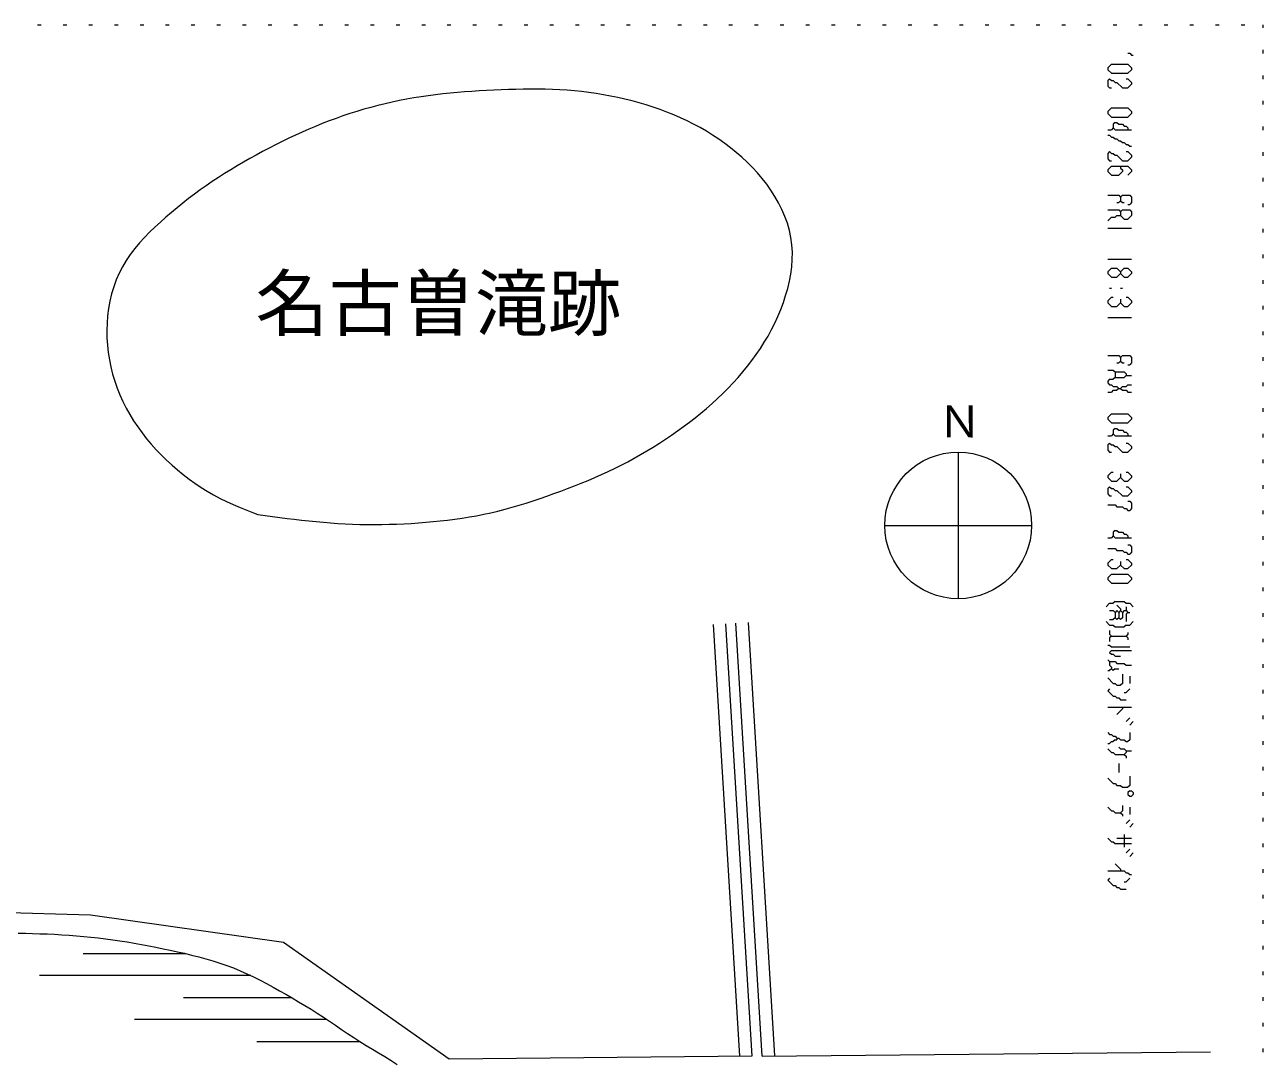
# Model space of a CAD drawing. Units: millimetres, scale not verified. Extents: x 12376 to 409389, y 16384 to 280842.
# Drawn here: x 324748 to 409389, y 210004 to 280842 of the extents above; entities that cross this region are included whole.
import ezdxf
from ezdxf.enums import TextEntityAlignment as Align

# ---------------------------------------------------------------- set-up
doc = ezdxf.new("R2010")
doc.units = ezdxf.units.MM
doc.header["$LTSCALE"] = 1000
doc.linetypes.add('DASHED', pattern=[7.5, 6, -1.5])
doc.linetypes.add('DOTTED', pattern=[1.75, 0.25, -1.5])
doc.layers.add('1-0', color=3, linetype='Continuous', lineweight=13)
doc.layers.add('1-1', color=3, linetype='Continuous', lineweight=13)
doc.styles.add('ＭＳ ゴシック', font='')
doc.styles.get('ＭＳ ゴシック').set_extended_font_data('MS Gothic')

msp = doc.modelspace()

# ---------------------------------------------------------------- linework, layer by layer
at = {"layer": '1-0', "color": 4, "linetype": 'DOTTED'}
for p in [(12376, 280842), (409389, 16384)]:
    msp.add_line(p, (409389, 280842), dxfattribs=at)
at = {"layer": '1-0', "color": 7}
for p, q in [((400138, 278893), (400262, 278893)), ((400262, 278893), (400387, 278769)), ((400387, 278769), (400511, 278769)), ((399018, 278146), (398769, 277897)), ((398769, 277897), (398769, 277773)), ((398769, 277773), (399018, 277524)), ((399018, 278146), (400138, 278146)), ((400138, 278146), (400387, 277897)), ((400387, 277773), (400138, 277524)), ((400387, 277897), (400387, 277773)), ((398893, 277151), (398769, 277026)), ((398769, 277026), (398769, 276653)), ((398893, 277151), (399018, 277026)), ((399018, 277524), (400138, 277524)), ((399018, 277026), (399142, 277026)), ((399142, 277026), (399267, 276902)), ((399267, 276902), (399391, 276902)), ((399391, 276902), (399765, 276528)), ((400013, 277151), (400138, 277151)), ((400138, 277151), (400387, 276902)), ((400387, 276902), (400387, 276777)), ((398769, 276653), (398893, 276528)), ((398893, 276528), (399018, 276528)), ((399765, 276528), (400138, 276528)), ((400387, 276777), (400138, 276528)), ((399018, 275159), (398769, 274910)), ((399018, 275159), (400138, 275159)), ((400138, 275159), (400387, 274910)), ((398769, 274910), (398769, 274786)), ((398769, 274786), (399018, 274537)), ((399018, 274537), (400138, 274537)), ((400387, 274786), (400138, 274537)), ((400387, 274910), (400387, 274786)), ((398769, 273666), (399018, 273666)), ((399142, 273790), (399018, 273666)), ((399267, 274163), (399142, 274039)), ((399142, 274039), (399142, 273790)), ((399142, 273790), (399267, 273666)), ((399267, 274163), (399391, 274163)), ((399267, 273666), (400387, 273666)), ((399391, 274163), (399516, 274039)), ((399516, 274039), (399765, 274039)), ((399765, 274039), (399889, 273914)), ((399889, 273914), (400013, 273914)), ((400013, 273914), (400138, 273790)), ((400138, 273790), (400138, 273666)), ((398769, 273292), (398893, 273292)), ((398893, 273292), (399018, 273168)), ((399018, 273168), (399142, 273168)), ((399142, 273168), (399267, 273043)), ((399267, 273043), (399391, 273043)), ((399391, 273043), (399516, 272919)), ((399516, 272919), (399640, 272919)), ((399640, 272919), (399765, 272794)), ((399765, 272794), (399889, 272794)), ((399889, 272794), (400013, 272670)), ((400013, 272670), (400138, 272670)), ((400138, 272670), (400262, 272545)), ((398893, 272172), (398769, 272048)), ((398769, 272048), (398769, 271674)), ((398893, 272172), (399018, 272048)), ((399018, 272048), (399142, 272048)), ((399142, 272048), (399267, 271923)), ((399267, 271923), (399391, 271923)), ((399391, 271923), (399765, 271550)), ((400013, 272172), (400138, 272172)), ((400138, 272172), (400387, 271923)), ((400387, 271799), (400138, 271550)), ((400262, 272545), (400387, 272545)), ((400387, 271923), (400387, 271799)), ((398769, 271674), (398893, 271550)), ((399018, 271176), (398769, 270927)), ((398769, 270927), (398769, 270803)), ((398893, 271550), (399018, 271550)), ((399018, 271176), (400138, 271176)), ((399640, 271176), (399640, 271052)), ((399640, 271052), (399765, 270927)), ((399765, 271550), (400138, 271550)), ((399765, 270927), (399765, 270803)), ((400138, 271176), (400387, 270927)), ((400387, 270927), (400387, 270803)), ((398769, 270803), (399018, 270554)), ((399018, 270554), (399516, 270554)), ((399765, 270803), (399516, 270554)), ((400387, 270803), (400138, 270554)), ((398769, 269185), (399516, 269185)), ((399516, 269185), (399640, 269060)), ((399765, 269185), (399640, 269060)), ((399765, 269185), (400262, 269185)), ((400262, 269185), (400387, 269060)), ((399391, 268687), (399516, 268687)), ((399640, 268811), (399516, 268687)), ((399640, 269060), (399640, 268811)), ((399640, 268811), (399765, 268687)), ((399765, 268687), (399889, 268687)), ((400138, 268562), (400262, 268562)), ((400387, 268687), (400262, 268562)), ((400387, 269060), (400387, 268687)), ((398769, 268189), (399516, 268189)), ((399018, 267691), (398769, 267442)), ((399018, 267691), (399267, 267691)), ((399391, 267816), (399267, 267691)), ((399391, 267816), (399640, 267816)), ((399516, 268189), (399640, 268065)), ((399765, 268189), (399640, 268065)), ((399640, 268065), (399640, 267816)), ((399640, 267816), (399889, 267567)), ((399765, 268189), (400262, 268189)), ((399889, 267567), (400138, 267567)), ((400387, 267816), (400138, 267567)), ((400262, 268189), (400387, 268065)), ((400387, 268065), (400387, 267816)), ((398769, 266944), (400387, 266944)), ((398769, 264828), (400387, 264828)), ((399018, 264206), (398769, 263957)), ((399018, 264206), (399391, 264206)), ((399391, 264206), (399640, 263957)), ((399889, 264206), (399640, 263957)), ((399889, 264206), (400138, 264206)), ((400138, 264206), (400387, 263957)), ((398769, 263957), (398769, 263833)), ((398769, 263833), (399018, 263584)), ((399018, 263584), (399391, 263584)), ((399640, 263833), (399391, 263584)), ((399640, 263957), (399640, 263833)), ((399640, 263833), (399889, 263584)), ((399889, 263584), (400138, 263584)), ((400387, 263833), (400138, 263584)), ((400387, 263957), (400387, 263833)), ((398893, 262837), (399018, 262837)), ((399640, 262837), (399765, 262837)), ((399018, 262215), (398769, 261966)), ((398769, 261966), (398769, 261841)), ((398769, 261841), (399018, 261592)), ((399018, 262215), (399142, 262215)), ((399018, 261592), (399391, 261592)), ((399640, 261841), (399391, 261592)), ((399640, 262090), (399640, 261841)), ((399640, 261841), (399889, 261592)), ((399889, 261592), (400138, 261592)), ((400013, 262215), (400138, 262215)), ((400138, 262215), (400387, 261966)), ((400387, 261841), (400138, 261592)), ((400387, 261966), (400387, 261841)), ((398769, 260846), (400387, 260846)), ((398769, 258232), (399516, 258232)), ((399516, 258232), (399640, 258107)), ((399765, 258232), (399640, 258107)), ((399765, 258232), (400262, 258232)), ((400262, 258232), (400387, 258107)), ((399391, 257734), (399516, 257734)), ((399640, 257858), (399516, 257734)), ((399640, 258107), (399640, 257858)), ((399640, 257858), (399765, 257734)), ((399765, 257734), (399889, 257734)), ((400138, 257609), (400262, 257609)), ((400387, 257734), (400262, 257609)), ((400387, 258107), (400387, 257734)), ((398769, 257236), (399142, 257236)), ((398893, 256614), (398769, 256489)), ((398769, 256489), (398769, 256365)), ((398893, 256614), (399142, 256614)), ((399142, 257236), (399267, 257112)), ((399267, 256738), (399142, 256614)), ((399267, 257112), (399267, 256738)), ((399267, 257112), (399889, 257112)), ((399267, 256738), (399889, 256738)), ((399889, 257112), (400013, 256987)), ((400013, 256863), (399889, 256738)), ((400013, 256987), (400013, 256863)), ((400013, 256863), (400387, 256863)), ((398769, 256365), (398893, 256240)), ((398769, 255743), (399018, 255743)), ((398893, 256240), (399018, 256240)), ((399018, 256240), (399142, 256116)), ((399142, 255867), (399018, 255743)), ((399142, 256116), (399391, 256116)), ((399142, 255867), (399391, 255867)), ((399391, 256116), (399516, 255991)), ((399516, 255991), (399391, 255867)), ((399516, 255991), (399640, 255991)), ((399765, 256116), (399640, 255991)), ((399640, 255991), (399765, 255867)), ((399765, 256116), (400013, 256116)), ((399765, 255867), (400013, 255867)), ((400138, 256240), (400013, 256116)), ((400013, 255867), (400138, 255743)), ((400138, 256240), (400387, 256240)), ((400138, 255743), (400387, 255743)), ((399018, 254249), (398769, 254000)), ((398769, 254000), (398769, 253876)), ((399018, 254249), (400138, 254249)), ((400138, 254249), (400387, 254000)), ((400387, 254000), (400387, 253876)), ((398769, 253876), (399018, 253627)), ((399018, 253627), (400138, 253627)), ((399267, 253253), (399142, 253129)), ((399142, 253129), (399142, 252880)), ((399267, 253253), (399391, 253253)), ((399391, 253253), (399516, 253129)), ((399516, 253129), (399765, 253129)), ((399765, 253129), (399889, 253004)), ((400387, 253876), (400138, 253627)), ((398769, 252755), (399018, 252755)), ((398893, 252257), (398769, 252133)), ((398893, 252257), (399018, 252133)), ((399142, 252880), (399018, 252755)), ((399142, 252880), (399267, 252755)), ((399267, 252755), (400387, 252755)), ((399889, 253004), (400013, 253004)), ((400013, 253004), (400138, 252880)), ((400013, 252257), (400138, 252257)), ((400138, 252880), (400138, 252755)), ((400138, 252257), (400387, 252008)), ((398769, 252133), (398769, 251760)), ((398769, 251760), (398893, 251635)), ((398893, 251635), (399018, 251635)), ((399018, 252133), (399142, 252133)), ((399142, 252133), (399267, 252008)), ((399267, 252008), (399391, 252008)), ((399391, 252008), (399765, 251635)), ((399765, 251635), (400138, 251635)), ((400387, 251884), (400138, 251635)), ((400387, 252008), (400387, 251884)), ((399018, 250266), (398769, 250017)), ((398769, 250017), (398769, 249893)), ((398769, 249893), (399018, 249644)), ((399018, 250266), (399142, 250266)), ((399640, 249893), (399391, 249644)), ((399640, 250142), (399640, 249893)), ((399640, 249893), (399889, 249644)), ((400013, 250266), (400138, 250266)), ((400138, 250266), (400387, 250017)), ((400387, 249893), (400138, 249644)), ((400387, 250017), (400387, 249893)), ((398893, 249270), (398769, 249146)), ((398769, 249146), (398769, 248772)), ((398893, 249270), (399018, 249146)), ((399018, 249644), (399391, 249644)), ((399018, 249146), (399142, 249146)), ((399142, 249146), (399267, 249021)), ((399267, 249021), (399391, 249021)), ((399391, 249021), (399765, 248648)), ((399889, 249644), (400138, 249644)), ((400013, 249270), (400138, 249270)), ((400138, 249270), (400387, 249021)), ((400387, 248897), (400138, 248648)), ((400387, 249021), (400387, 248897)), ((398769, 248772), (398893, 248648)), ((398769, 248026), (399267, 248026)), ((398893, 248648), (399018, 248648)), ((399267, 248026), (399391, 247901)), ((399765, 248648), (400138, 248648)), ((400138, 248275), (400262, 248275)), ((400262, 248275), (400387, 248150)), ((400387, 248150), (400387, 247777)), ((399391, 247901), (399765, 247901)), ((399765, 247901), (399889, 247777)), ((399889, 247777), (400013, 247777)), ((400013, 247777), (400138, 247652)), ((400138, 247652), (400262, 247652)), ((400387, 247777), (400262, 247652)), ((398769, 245785), (399018, 245785)), ((399142, 245910), (399018, 245785)), ((399267, 246283), (399142, 246159)), ((399142, 246159), (399142, 245910)), ((399142, 245910), (399267, 245785)), ((399267, 246283), (399391, 246283)), ((399267, 245785), (400387, 245785)), ((399391, 246283), (399516, 246159)), ((399516, 246159), (399765, 246159)), ((399765, 246159), (399889, 246034)), ((399889, 246034), (400013, 246034)), ((400013, 246034), (400138, 245910)), ((400138, 245910), (400138, 245785)), ((398769, 245038), (399267, 245038)), ((399267, 245038), (399391, 244914)), ((399391, 244914), (399765, 244914)), ((399765, 244914), (399889, 244790)), ((399889, 244790), (400013, 244790)), ((400013, 244790), (400138, 244665)), ((400138, 245287), (400262, 245287)), ((400138, 244665), (400262, 244665)), ((400262, 245287), (400387, 245163)), ((400387, 244790), (400262, 244665)), ((400387, 245163), (400387, 244790)), ((399018, 244292), (398769, 244043)), ((398769, 244043), (398769, 243918)), ((398769, 243918), (399018, 243669)), ((399018, 244292), (399142, 244292)), ((399640, 243918), (399391, 243669)), ((399640, 244167), (399640, 243918)), ((399640, 243918), (399889, 243669)), ((400013, 244292), (400138, 244292)), ((400138, 244292), (400387, 244043)), ((400387, 243918), (400138, 243669)), ((400387, 244043), (400387, 243918)), ((399018, 243296), (398769, 243047)), ((398769, 243047), (398769, 242923)), ((398769, 242923), (399018, 242674)), ((399018, 243669), (399391, 243669)), ((399018, 243296), (400138, 243296)), ((399889, 243669), (400138, 243669)), ((400138, 243296), (400387, 243047)), ((400387, 242922), (400138, 242674)), ((400387, 243047), (400387, 242922)), ((399018, 242674), (400138, 242674)), ((398893, 241304), (398644, 241056)), ((398893, 241304), (399142, 241304)), ((399267, 241429), (399142, 241304)), ((399267, 241429), (399889, 241429)), ((399889, 241429), (400013, 241304)), ((400013, 241304), (400262, 241304)), ((400262, 241304), (400511, 241055)), ((398893, 240807), (399142, 240807)), ((399142, 240807), (399267, 240682)), ((399391, 240807), (399267, 240682)), ((399267, 240682), (399267, 240309)), ((399391, 241180), (399640, 240931)), ((399391, 240807), (399516, 240682)), ((399640, 240807), (399516, 240682)), ((399516, 240682), (399516, 240309)), ((399640, 240931), (399640, 240807)), ((399640, 240807), (399765, 240682)), ((399889, 240807), (399765, 240682)), ((399765, 240682), (399765, 240309)), ((399889, 240807), (400013, 240807)), ((400013, 241055), (400013, 240807)), ((400013, 240807), (400138, 240682)), ((400138, 240682), (400013, 240558)), ((400013, 240558), (400013, 240060)), ((400138, 240682), (400262, 240682)), ((398644, 240060), (398893, 239811)), ((398893, 240184), (399142, 240184)), ((398893, 239811), (399142, 239811)), ((399267, 240309), (399142, 240184)), ((399142, 239811), (399267, 239686)), ((399267, 240309), (399391, 240184)), ((399267, 239686), (399889, 239686)), ((399516, 240309), (399391, 240184)), ((399516, 240309), (399640, 240184)), ((399765, 240309), (399640, 240184)), ((400013, 239811), (399889, 239686)), ((400013, 239811), (400262, 239811)), ((400511, 240060), (400262, 239811)), ((398893, 239438), (398893, 239189)), ((398893, 239189), (399018, 239064)), ((399018, 239064), (398893, 238940)), ((398893, 238940), (398893, 238691)), ((399018, 239064), (400013, 239064)), ((400138, 239189), (400013, 239064)), ((400013, 239064), (400138, 238940)), ((400138, 239313), (400138, 239189)), ((400138, 238940), (400138, 238815)), ((398769, 238442), (398893, 238442)), ((398893, 238442), (399018, 238317)), ((399018, 238068), (398893, 237944)), ((398893, 237944), (399018, 237819)), ((399018, 238317), (400262, 238317)), ((399018, 238068), (400387, 238068)), ((398769, 237446), (398893, 237322)), ((398893, 237322), (399267, 237322)), ((398893, 237322), (398893, 237073)), ((398893, 237073), (399018, 236948)), ((399018, 237819), (399142, 237819)), ((399142, 237819), (399267, 237695)), ((399267, 237695), (399640, 237695)), ((399267, 237322), (399391, 237197)), ((399391, 237197), (399889, 237197)), ((399889, 237197), (400013, 237073)), ((400013, 237073), (400387, 237073)), ((398769, 236699), (398893, 236699)), ((398769, 236201), (399142, 235828)), ((399018, 236824), (398893, 236699)), ((399018, 236948), (399018, 236824)), ((399018, 236824), (399142, 236699)), ((399267, 236824), (399142, 236699)), ((399267, 236824), (399516, 236824)), ((399765, 236450), (399765, 235828)), ((400262, 236326), (400262, 235828)), ((398893, 235455), (398769, 235330)), ((398769, 235330), (399142, 234957)), ((399142, 235828), (399267, 235828)), ((399267, 235828), (399391, 235703)), ((399391, 235703), (399640, 235703)), ((399765, 235828), (399640, 235703)), ((400262, 235455), (400013, 235206)), ((399142, 234957), (399267, 234957)), ((399267, 234957), (399391, 234832)), ((399391, 234832), (399516, 234832)), ((399516, 234832), (399640, 234708)), ((399640, 234708), (400013, 234708)), ((399889, 235206), (400013, 235206)), ((398769, 234210), (400387, 234210)), ((399765, 234085), (399391, 233712)), ((399765, 234210), (399765, 234085)), ((400262, 233463), (400013, 233214)), ((400511, 233214), (400262, 232965)), ((398769, 232467), (398893, 232343)), ((398893, 232343), (399018, 232343)), ((399018, 232343), (399142, 232218)), ((399142, 232218), (399267, 232218)), ((399267, 231970), (399142, 231845)), ((399267, 232218), (399391, 232094)), ((399267, 231970), (399391, 231969)), ((399391, 232094), (399516, 232094)), ((399391, 232094), (399391, 231969)), ((399516, 232094), (399640, 231970)), ((399640, 231970), (399889, 231970)), ((399889, 231970), (400013, 231845)), ((400262, 231970), (400138, 231845)), ((400262, 232467), (400262, 231970)), ((398769, 231721), (398893, 231721)), ((398769, 231347), (399018, 231098)), ((399018, 231845), (398893, 231721)), ((399018, 231845), (399142, 231845)), ((399018, 231098), (399142, 231098)), ((399142, 231098), (399267, 230974)), ((399516, 231472), (399640, 231347)), ((399640, 231347), (399889, 231347)), ((399889, 231347), (400013, 231223)), ((400013, 231098), (399889, 230974)), ((400013, 231845), (400138, 231845)), ((400013, 231223), (400013, 231098)), ((400013, 231223), (400387, 231223)), ((399267, 230974), (399889, 230974)), ((399516, 230351), (399516, 229729)), ((399889, 230974), (400013, 230849)), ((400013, 230849), (400013, 230725)), ((400262, 229480), (400262, 228858)), ((398769, 229356), (399142, 228982)), ((399142, 228982), (399267, 228982)), ((399267, 228982), (399391, 228858)), ((399391, 228858), (399640, 228858)), ((399640, 228858), (399765, 228733)), ((399765, 228733), (400138, 228733)), ((400262, 228858), (400138, 228733)), ((400262, 228485), (400138, 228360)), ((400138, 228360), (400138, 228236)), ((400138, 228236), (400262, 228111)), ((400262, 228485), (400387, 228484)), ((400262, 228111), (400387, 228111)), ((400387, 228484), (400511, 228360)), ((400511, 228236), (400387, 228111)), ((400511, 228360), (400511, 228236)), ((398769, 227364), (399018, 227115)), ((399018, 227115), (399142, 227115)), ((399142, 227115), (399267, 226991)), ((399267, 226991), (399640, 226991)), ((399765, 227115), (399640, 226991)), ((399640, 226991), (399765, 226866)), ((399765, 227489), (399765, 227115)), ((399765, 226866), (399765, 226742)), ((400262, 227364), (400262, 226866)), ((400262, 226493), (400013, 226244)), ((400511, 226244), (400262, 225995)), ((398769, 225248), (399018, 224999)), ((399391, 225248), (400387, 225248)), ((399889, 225497), (399889, 224626)), ((399018, 224999), (399142, 224999)), ((399142, 224999), (399267, 224875)), ((399267, 224875), (400387, 224875)), ((400262, 224502), (400013, 224253)), ((399267, 223506), (399640, 223132)), ((400511, 224253), (400262, 224004)), ((398769, 223008), (399889, 223008)), ((399640, 223132), (399640, 223008)), ((399889, 223008), (400013, 222884)), ((400013, 222884), (400138, 222884)), ((400138, 222884), (400262, 222759)), ((400262, 222759), (400387, 222759)), ((398893, 222510), (398769, 222386)), ((398769, 222386), (399142, 222012)), ((399142, 222012), (399267, 222012)), ((399267, 222012), (399391, 221888)), ((399391, 221888), (399516, 221888)), ((399516, 221888), (399640, 221763)), ((399640, 221763), (400013, 221763)), ((399889, 222261), (400013, 222261)), ((400262, 222510), (400013, 222261))]:
    msp.add_line(p, q, dxfattribs=at)
at = {"layer": '1-0'}
for p, q in [((388540, 251637), (388540, 241612)), ((383527, 246624), (393552, 246624)), ((371801, 239843), (373591, 210343)), ((372649, 239894), (374442, 210351)), ((375143, 210357), (373348, 239937)), ((374196, 239988), (375994, 210365)), ((329234, 219985), (308821, 220608)), ((342427, 218118), (329234, 219985)), ((353754, 210152), (342427, 218118)), ((374438, 210350), (353754, 210152)), ((375143, 210357), (405780, 210650))]:
    msp.add_line(p, q, dxfattribs=at)
at = {"layer": '1-0', "linetype": 'DASHED'}
msp.add_lwpolyline([(340685, 247368), (341181, 247301), (341677, 247235), (342173, 247169), (342670, 247106), (343166, 247045), (343663, 246987), (344160, 246932), (344658, 246882), (345155, 246836), (345653, 246796), (346152, 246761), (346651, 246733), (347150, 246711), (347650, 246696), (348150, 246688), (348650, 246685), (349150, 246689), (349650, 246700), (350151, 246716), (350651, 246738), (351151, 246766), (351651, 246799), (352150, 246838), (352649, 246883), (353148, 246933), (353646, 246989), (354142, 247052), (354638, 247123), (355132, 247201), (355624, 247288), (356115, 247384), (356603, 247489), (357089, 247605), (357573, 247730), (358055, 247864), (358534, 248006), (359012, 248155), (359488, 248309), (359963, 248470), (360436, 248634), (360907, 248803), (361378, 248975), (361846, 249150), (362313, 249330), (362778, 249515), (363241, 249705), (363701, 249900), (364158, 250102), (364612, 250311), (365063, 250526), (365511, 250749), (365955, 250979), (366395, 251217), (366831, 251461), (367264, 251713), (367692, 251972), (368117, 252239), (368537, 252512), (368952, 252793), (369364, 253080), (369770, 253375), (370172, 253677), (370568, 253986), (370959, 254303), (371344, 254626), (371723, 254958), (372094, 255297), (372457, 255644), (372812, 255998), (373158, 256361), (373495, 256732), (373822, 257112), (374139, 257500), (374444, 257896), (374738, 258301), (375020, 258715), (375289, 259138), (375545, 259569), (375786, 260009), (376012, 260457), (376222, 260913), (376415, 261377), (376592, 261849), (376750, 262329), (376889, 262816), (377006, 263309), (377100, 263807), (377167, 264307), (377205, 264809), (377210, 265309), (377180, 265808), (377112, 266302), (377007, 266791), (376866, 267273), (376694, 267747), (376493, 268210), (376265, 268663), (376014, 269103), (375743, 269529), (375452, 269940), (375144, 270337), (374819, 270720), (374479, 271089), (374125, 271445), (373758, 271787), (373378, 272115), (372988, 272431), (372588, 272733), (372179, 273022), (371761, 273298), (371335, 273562), (370901, 273812), (370461, 274050), (370013, 274274), (369560, 274486), (369101, 274686), (368637, 274873), (368168, 275049), (367695, 275213), (367219, 275366), (366738, 275508), (366255, 275639), (365769, 275759), (365280, 275870), (364789, 275970), (364295, 276060), (363801, 276139), (363304, 276209), (362807, 276270), (362308, 276320), (361809, 276362), (361310, 276394), (360810, 276417), (360310, 276433), (359811, 276441), (359310, 276442), (358810, 276438), (358310, 276427), (357810, 276413), (357310, 276394), (356809, 276372), (356309, 276346), (355810, 276318), (355310, 276286), (354811, 276251), (354312, 276210), (353814, 276164), (353317, 276113), (352820, 276056), (352324, 275992), (351829, 275920), (351335, 275841), (350843, 275754), (350351, 275659), (349862, 275556), (349373, 275444), (348887, 275325), (348403, 275198), (347921, 275063), (347441, 274920), (346964, 274769), (346490, 274610), (346019, 274443), (345550, 274269), (345084, 274087), (344620, 273899), (344159, 273704), (343701, 273503), (343245, 273295), (342792, 273082), (342342, 272863), (341894, 272638), (341448, 272409), (341005, 272175), (340564, 271936), (340126, 271692), (339690, 271444), (339258, 271190), (338829, 270932), (338404, 270668), (337983, 270398), (337566, 270123), (337154, 269842), (336746, 269554), (336343, 269261), (335945, 268960), (335551, 268654), (335162, 268340), (334777, 268020), (334396, 267692), (334018, 267358), (333646, 267016), (333282, 266664), (332928, 266303), (332589, 265931), (332265, 265546), (331962, 265148), (331680, 264736), (331424, 264308), (331196, 263864), (330997, 263404), (330826, 262932), (330682, 262448), (330565, 261955), (330474, 261456), (330409, 260952), (330370, 260447), (330354, 259941), (330363, 259438), (330395, 258937), (330450, 258440), (330528, 257946), (330629, 257456), (330753, 256971), (330898, 256490), (331064, 256016), (331250, 255548), (331456, 255089), (331681, 254639), (331925, 254198), (332186, 253769), (332465, 253352), (332760, 252947), (333070, 252553), (333393, 252171), (333731, 251800), (334080, 251440), (334440, 251090), (334810, 250750), (335189, 250421), (335578, 250102), (335975, 249795), (336381, 249501), (336796, 249220), (337220, 248955), (337652, 248705), (338093, 248471), (338543, 248254), (338998, 248049), (339459, 247853), (339923, 247666), (340390, 247482)], close=True, dxfattribs=at)
at = {"layer": '1-0'}
msp.add_lwpolyline([(324287, 218755), (324787, 218747), (325286, 218735), (325786, 218720), (326285, 218701), (326783, 218677), (327282, 218650), (327779, 218617), (328277, 218580), (328773, 218538), (329270, 218490), (329765, 218436), (330260, 218377), (330755, 218311), (331249, 218239), (331742, 218161), (332235, 218076), (332727, 217987), (333218, 217893), (333709, 217796), (334200, 217697), (334689, 217595), (335178, 217489), (335666, 217379), (336152, 217263), (336637, 217140), (337120, 217009), (337600, 216868), (338077, 216717), (338549, 216553), (339016, 216376), (339477, 216184), (339934, 215981), (340386, 215766), (340833, 215542), (341277, 215310), (341718, 215071), (342156, 214826), (342591, 214578), (343025, 214326), (343456, 214073), (343886, 213816), (344312, 213556), (344736, 213291), (345157, 213021), (345573, 212745), (345987, 212465), (346401, 212183), (346815, 211902), (347231, 211625), (347651, 211354), (348075, 211090), (348504, 210833), (348934, 210577), (349363, 210319), (349787, 210055), (350204, 209780)], dxfattribs=at)
msp.add_circle((388540, 246624), 5012, dxfattribs=at)
at = {"layer": '1-1', "color": 4}
for p, q in [((328749, 217356), (335752, 217356)), ((340199, 215856), (325763, 215856)), ((335585, 214356), (342971, 214356)), ((345403, 212856), (332251, 212856)), ((340601, 211356), (347648, 211356))]:
    msp.add_line(p, q, dxfattribs=at)

# ---------------------------------------------------------------- texts
at = {"layer": '1-0', "style": 'ＭＳ ゴシック'}
msp.add_text('名古曽滝跡', height=3666, dxfattribs=at).set_placement((340510, 258874), align=Align.BOTTOM_LEFT)
at = {"layer": '1-0', "color": 6, "style": 'ＭＳ ゴシック'}
msp.add_text('Ｎ', height=2199, rotation=359.944, dxfattribs=at).set_placement((387148, 251976), align=Align.BOTTOM_LEFT)

doc.saveas('drawing.dxf')
